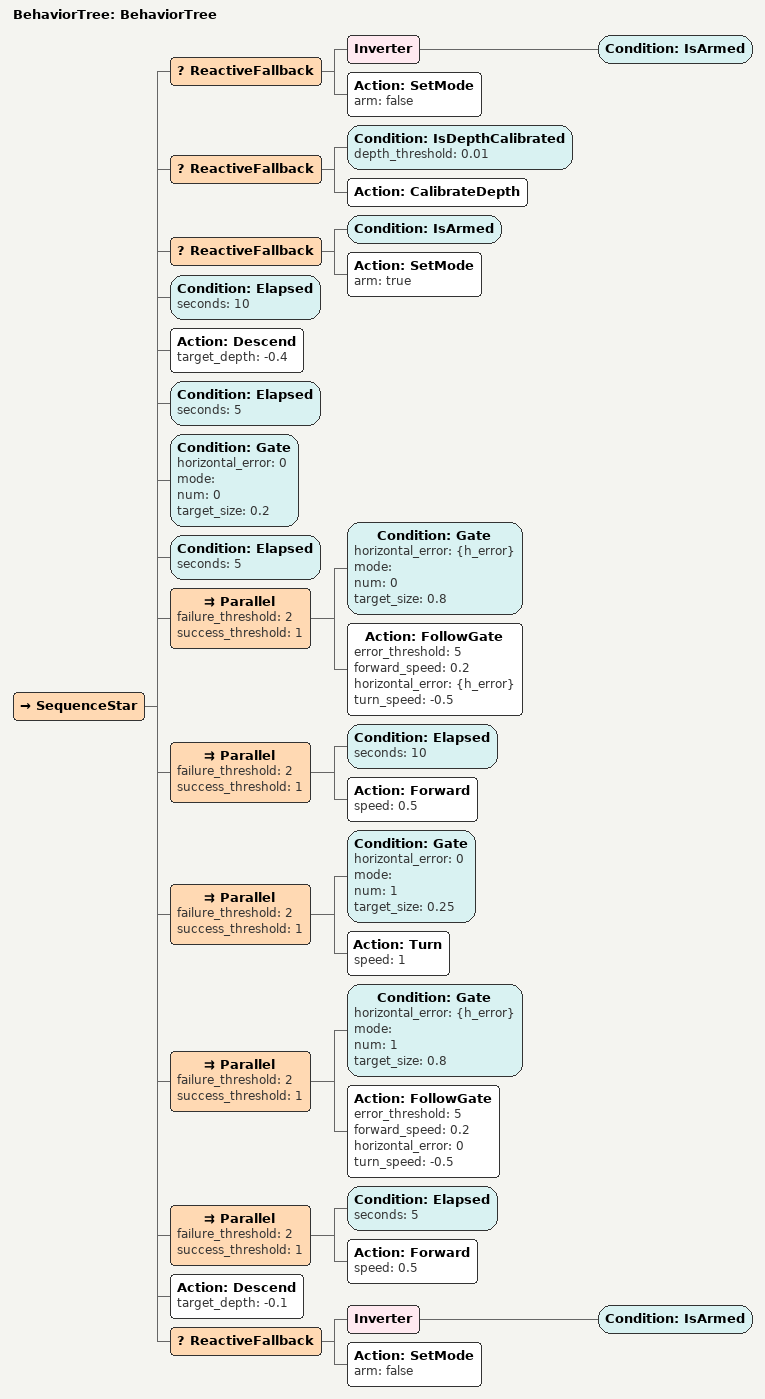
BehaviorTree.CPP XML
<?xml version="1.0"?>
<root main_tree_to_execute="BehaviorTree">
    <BehaviorTree ID="BehaviorTree">
        <SequenceStar>
            <ReactiveFallback>
                <Inverter>
                    <Condition ID="IsArmed"/>
                </Inverter>
                <Action ID="SetMode" arm="false"/>
            </ReactiveFallback>
            <ReactiveFallback>
                <Condition ID="IsDepthCalibrated" depth_threshold="0.01"/>
                <Action ID="CalibrateDepth"/>
            </ReactiveFallback>
            <ReactiveFallback>
                <Condition ID="IsArmed"/>
                <Action ID="SetMode" arm="true"/>
            </ReactiveFallback>
            <Condition ID="Elapsed" seconds="10"/>
            <Action ID="Descend" target_depth="-0.4"/>
            <Condition ID="Elapsed" seconds="5"/>
            <Condition ID="Gate" horizontal_error="0" mode="" num="0" target_size="0.2"/>
            <Condition ID="Elapsed" seconds="5"/>
            <Parallel failure_threshold="2" success_threshold="1">
                <Condition ID="Gate" horizontal_error="{h_error}" mode="" num="0" target_size="0.8"/>
                <Action ID="FollowGate" error_threshold="5" forward_speed="0.2" horizontal_error="{h_error}" turn_speed="-0.5"/>
            </Parallel>
            <Parallel failure_threshold="2" success_threshold="1">
                <Condition ID="Elapsed" seconds="10"/>
                <Action ID="Forward" speed="0.5"/>
            </Parallel>
            <Parallel failure_threshold="2" success_threshold="1">
                <Condition ID="Gate" horizontal_error="0" mode="" num="1" target_size="0.25"/>
                <Action ID="Turn" speed="1"/>
            </Parallel>
            <Parallel failure_threshold="2" success_threshold="1">
                <Condition ID="Gate" horizontal_error="{h_error}" mode="" num="1" target_size="0.8"/>
                <Action ID="FollowGate" error_threshold="5" forward_speed="0.2" horizontal_error="0" turn_speed="-0.5"/>
            </Parallel>
            <Parallel failure_threshold="2" success_threshold="1">
                <Condition ID="Elapsed" seconds="5"/>
                <Action ID="Forward" speed="0.5"/>
            </Parallel>
            <Action ID="Descend" target_depth="-0.1"/>
            <ReactiveFallback>
                <Inverter>
                    <Condition ID="IsArmed"/>
                </Inverter>
                <Action ID="SetMode" arm="false"/>
            </ReactiveFallback>
        </SequenceStar>
    </BehaviorTree>
</root>
